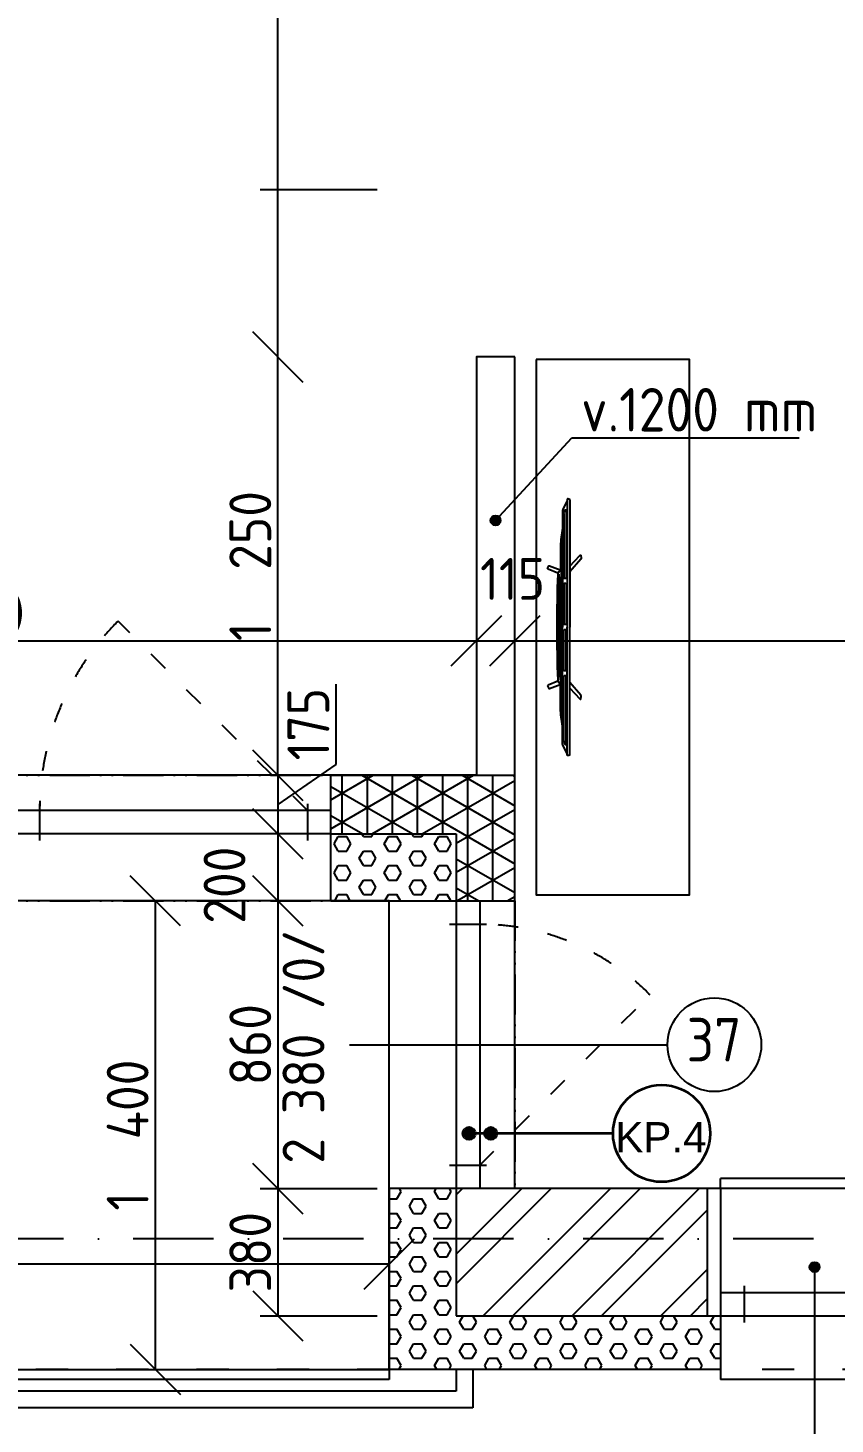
# Model space of a CAD drawing. Extents: x 4511820 to 5180432, y -1526536 to -944957.
# Drawn here: x 5124872 to 5127285, y -1124168 to -1119996 of the extents above; entities that cross this region are included whole.
import ezdxf

# ---------------------------------------------------------------- set-up
doc = ezdxf.new("R2010")
doc.units = 0
doc.header["$MEASUREMENT"] = 0
for name, pattern in [('ACAD_ISO03W100', [30, 12, -18]), ('ACAD_ISO12W100', [22, 12, -3, 0.5, -3, 0.5, -3]), ('BODKOCIARKOVANA_3', [5.6, 3, -1.3, 0, -1.3])]:
    doc.linetypes.add(name, pattern=pattern)
doc.layers.get('0').update_dxf_attribs({"linetype": 'CONTINUOUS'})
doc.layers.get('Defpoints').update_dxf_attribs({"color": 61, "linetype": 'CONTINUOUS'})
for name, color, linetype in [('KÓTY', 4, 'CONTINUOUS'), ('MÚRY', 1, 'CONTINUOUS'), ('OKNÁ', 143, 'CONTINUOUS'), ('osi', 253, 'CONTINUOUS'), ('Plochy', 41, 'CONTINUOUS'), ('POZEMOK', 7, 'CONTINUOUS'), ('TENKÁ', 7, 'CONTINUOUS'), ('ZARIADENIE', 47, 'CONTINUOUS'), ('ŠRAFY', 82, 'CONTINUOUS')]:
    doc.layers.add(name, color=color, linetype=linetype)
doc.layers.add('preklady', color=74, linetype='CONTINUOUS', lineweight=35)
doc.styles.add('ARIAL', font='arial.ttf')
doc.styles.add('STYLE1', font='isocp.shx')
doc.dimstyles.new('STANDARD-50', dxfattribs={"dimtxt": 125, "dimasz": 150, "dimexe": 10, "dimexo": 200, "dimgap": 20, "dimtad": 1, "dimdsep": 46, "dimlunit": 6, "dimtxsty": 'STYLE1', "dimblk1": 'OBLIQUE', "dimblk2": 'OBLIQUE', "dimsah": 1, "dimcen": 2.5, "dimse1": 1, "dimse2": 1, "dimadec": 0, "dimazin": 0, "dimtfac": 1, "dimtmove": 1, "dimatfit": 3, "dimldrblk": 'OBLIQUE', "dimfxl": 1, "dimtolj": 1, "dimtzin": 0, "dimarcsym": 0})

# ---------------------------------------------------------------- blocks, each defined once
blk = doc.blocks.new('_OBLIQUE')
at = {"color": 0, "linetype": 'ByBlock'}
blk.add_line((-0.5, -0.5), (0.5, 0.5), dxfattribs=at)
blk = doc.blocks.new('*D12625')
at = {"layer": 'Defpoints', "color": 0}
for p in [(5109612.5, -1122298.2), (5142602.5, -1123738.2), (5142602.5, -1126486.1)]:
    blk.add_point(p, dxfattribs=at)
at = {"layer": 'KÓTY', "color": 0, "lineweight": -2}
blk.add_line((5109612.5, -1126486.1), (5142602.5, -1126486.1), dxfattribs=at)
at = {"layer": 'KÓTY', "color": 0, "linetype": 'ByBlock', "lineweight": -2, "xscale": 150, "yscale": 150, "zscale": 150, "rotation": 180}
blk.add_blockref('_OBLIQUE', (5109612.5, -1126486.1), dxfattribs=at)
at = {"layer": 'KÓTY', "color": 0, "linetype": 'ByBlock', "lineweight": -2, "xscale": 150, "yscale": 150, "zscale": 150}
blk.add_blockref('_OBLIQUE', (5142602.5, -1126486.1), dxfattribs=at)
at = {"layer": 'KÓTY', "color": 0, "insert": (5126107.5, -1126403.6), "char_height": 125, "attachment_point": 5, "style": 'STYLE1'}
blk.add_mtext('\\A1;32ﾠ990', dxfattribs=at)
blk = doc.blocks.new('*D12637')
at = {"layer": 'Defpoints', "color": 0}
for p in [(5123062.5, -1123844.2), (5126152.5, -1123844.2), (5126152.5, -1126136.1)]:
    blk.add_point(p, dxfattribs=at)
at = {"layer": 'KÓTY', "color": 0, "lineweight": -2}
blk.add_line((5123062.5, -1126136.1), (5126152.5, -1126136.1), dxfattribs=at)
at = {"layer": 'KÓTY', "color": 0, "linetype": 'ByBlock', "lineweight": -2, "xscale": 150, "yscale": 150, "zscale": 150, "rotation": 180}
blk.add_blockref('_OBLIQUE', (5123062.5, -1126136.1), dxfattribs=at)
at = {"layer": 'KÓTY', "color": 0, "linetype": 'ByBlock', "lineweight": -2, "xscale": 150, "yscale": 150, "zscale": 150}
blk.add_blockref('_OBLIQUE', (5126152.5, -1126136.1), dxfattribs=at)
at = {"layer": 'KÓTY', "color": 0, "insert": (5124607.5, -1126053.6), "char_height": 125, "attachment_point": 5, "style": 'STYLE1'}
blk.add_mtext('\\A1;3ﾠ090', dxfattribs=at)
blk = doc.blocks.new('*D12638')
at = {"layer": 'Defpoints', "color": 0}
for p in [(5126152.5, -1123844.2), (5129702.5, -1123844.2), (5129702.5, -1126136.1)]:
    blk.add_point(p, dxfattribs=at)
at = {"layer": 'KÓTY', "color": 0, "lineweight": -2}
blk.add_line((5126152.5, -1126136.1), (5129702.5, -1126136.1), dxfattribs=at)
at = {"layer": 'KÓTY', "color": 0, "linetype": 'ByBlock', "lineweight": -2, "xscale": 150, "yscale": 150, "zscale": 150, "rotation": 180}
blk.add_blockref('_OBLIQUE', (5126152.5, -1126136.1), dxfattribs=at)
at = {"layer": 'KÓTY', "color": 0, "linetype": 'ByBlock', "lineweight": -2, "xscale": 150, "yscale": 150, "zscale": 150}
blk.add_blockref('_OBLIQUE', (5129702.5, -1126136.1), dxfattribs=at)
at = {"layer": 'KÓTY', "color": 0, "insert": (5127927.5, -1126053.6), "char_height": 125, "attachment_point": 5, "style": 'STYLE1'}
blk.add_mtext('\\A1;3ﾠ550', dxfattribs=at)
blk = doc.blocks.new('*D12653')
at = {"layer": 'Defpoints', "color": 0}
for p in [(5126942.5, -1123844.2), (5128362.5, -1123844.2), (5126942.5, -1125786.1)]:
    blk.add_point(p, dxfattribs=at)
at = {"layer": 'KÓTY', "color": 0, "lineweight": -2}
blk.add_line((5128362.5, -1125786.1), (5126942.5, -1125786.1), dxfattribs=at)
at = {"layer": 'KÓTY', "color": 0, "linetype": 'ByBlock', "lineweight": -2, "xscale": 150, "yscale": 150, "zscale": 150, "rotation": 180}
blk.add_blockref('_OBLIQUE', (5126942.5, -1125786.1), dxfattribs=at)
at = {"layer": 'KÓTY', "color": 0, "linetype": 'ByBlock', "lineweight": -2, "xscale": 150, "yscale": 150, "zscale": 150}
blk.add_blockref('_OBLIQUE', (5128362.5, -1125786.1), dxfattribs=at)
at = {"layer": 'KÓTY', "color": 0, "insert": (5127652.5, -1125703.6), "char_height": 125, "attachment_point": 5, "style": 'STYLE1'}
blk.add_mtext('\\A1;1ﾠ420', dxfattribs=at)
blk = doc.blocks.new('*D12654')
at = {"layer": 'Defpoints', "color": 0}
for p in [(5126152.5, -1123844.2), (5126902.5, -1123844.2), (5126152.5, -1125786.1)]:
    blk.add_point(p, dxfattribs=at)
at = {"layer": 'KÓTY', "color": 0, "lineweight": -2}
blk.add_line((5126902.5, -1125786.1), (5126152.5, -1125786.1), dxfattribs=at)
at = {"layer": 'KÓTY', "color": 0, "linetype": 'ByBlock', "lineweight": -2, "xscale": 150, "yscale": 150, "zscale": 150, "rotation": 180}
blk.add_blockref('_OBLIQUE', (5126152.5, -1125786.1), dxfattribs=at)
at = {"layer": 'KÓTY', "color": 0, "linetype": 'ByBlock', "lineweight": -2, "xscale": 150, "yscale": 150, "zscale": 150}
blk.add_blockref('_OBLIQUE', (5126902.5, -1125786.1), dxfattribs=at)
at = {"layer": 'KÓTY', "color": 0, "insert": (5126527.5, -1125703.6), "char_height": 125, "attachment_point": 5, "style": 'STYLE1'}
blk.add_mtext('\\A1;750', dxfattribs=at)
blk = doc.blocks.new('*D12655')
at = {"layer": 'Defpoints', "color": 0}
for p in [(5125777.5, -1122416.7), (5126152.5, -1123844.2), (5125777.5, -1125786.1)]:
    blk.add_point(p, dxfattribs=at)
at = {"layer": 'KÓTY', "color": 0, "lineweight": -2}
blk.add_line((5126152.5, -1125786.1), (5125777.5, -1125786.1), dxfattribs=at)
at = {"layer": 'KÓTY', "color": 0, "linetype": 'ByBlock', "lineweight": -2, "xscale": 150, "yscale": 150, "zscale": 150, "rotation": 180}
blk.add_blockref('_OBLIQUE', (5125777.5, -1125786.1), dxfattribs=at)
at = {"layer": 'KÓTY', "color": 0, "linetype": 'ByBlock', "lineweight": -2, "xscale": 150, "yscale": 150, "zscale": 150}
blk.add_blockref('_OBLIQUE', (5126152.5, -1125786.1), dxfattribs=at)
at = {"layer": 'KÓTY', "color": 0, "insert": (5125965, -1125703.6), "char_height": 125, "attachment_point": 5, "style": 'STYLE1'}
blk.add_mtext('\\A1;375', dxfattribs=at)
blk = doc.blocks.new('*D12656')
at = {"layer": 'Defpoints', "color": 0}
for p in [(5123617.5, -1122416.7), (5125777.5, -1122416.7), (5123617.5, -1125786.1)]:
    blk.add_point(p, dxfattribs=at)
at = {"layer": 'KÓTY', "color": 0, "lineweight": -2}
blk.add_line((5125777.5, -1125786.1), (5123617.5, -1125786.1), dxfattribs=at)
at = {"layer": 'KÓTY', "color": 0, "linetype": 'ByBlock', "lineweight": -2, "xscale": 150, "yscale": 150, "zscale": 150, "rotation": 180}
blk.add_blockref('_OBLIQUE', (5123617.5, -1125786.1), dxfattribs=at)
at = {"layer": 'KÓTY', "color": 0, "linetype": 'ByBlock', "lineweight": -2, "xscale": 150, "yscale": 150, "zscale": 150}
blk.add_blockref('_OBLIQUE', (5125777.5, -1125786.1), dxfattribs=at)
at = {"layer": 'KÓTY', "color": 0, "insert": (5124697.5, -1125703.6), "char_height": 125, "attachment_point": 5, "style": 'STYLE1'}
blk.add_mtext('\\A1;2ﾠ160', dxfattribs=at)
blk = doc.blocks.new('*D12673')
at = {"layer": 'Defpoints', "color": 0}
for p in [(5126902.5, -1123844.2), (5126942.5, -1123844.2), (5126942.5, -1125786.1)]:
    blk.add_point(p, dxfattribs=at)
at = {"layer": 'KÓTY', "color": 0, "lineweight": -2}
blk.add_line((5126902.5, -1125786.1), (5126942.5, -1125786.1), dxfattribs=at)
at = {"layer": 'KÓTY', "color": 0, "linetype": 'ByBlock', "lineweight": -2, "xscale": 150, "yscale": 150, "zscale": 150, "rotation": 180}
blk.add_blockref('_OBLIQUE', (5126902.5, -1125786.1), dxfattribs=at)
at = {"layer": 'KÓTY', "color": 0, "linetype": 'ByBlock', "lineweight": -2, "xscale": 150, "yscale": 150, "zscale": 150}
blk.add_blockref('_OBLIQUE', (5126942.5, -1125786.1), dxfattribs=at)
at = {"layer": 'KÓTY', "color": 0, "insert": (5127080, -1125634.5), "char_height": 125, "attachment_point": 5, "style": 'STYLE1'}
blk.add_mtext('\\A1;40', dxfattribs=at)
blk = doc.blocks.new('Tv06_top_cad-block.com')
at = {"color": 0}
for points in [[(-161.1, -3.4), (-173.3, 26.2, 0.359324), (-175.3, 27.3, 0.097501), (-182.8, 24.2, 0.350578), (-183.5, 22.1), (-171.1, -10.4)], [(161.1, -3.4), (173.3, 26.2, -0.359324), (175.3, 27.3, -0.097501), (182.8, 24.2, -0.350578), (183.5, 22.1), (171.1, -10.4)], [(-381.9, -38.8, -0.13121), (-383.2, -32.7, -0.169032), (-383, -32.3), (-381.8, -31.1, -0.205713), (-381.3, -30.9), (-378.5, -30.9, 0.118206), (-376.2, -30.4), (-351.4, -18.4, -0.105648), (-345.8, -17), (0, -17)], [(-339.3, -21.2), (-339.3, -21.2, 0.099639), (-344.3, -22.2), (-349.2, -24.6, 0.215889), (-350.7, -26.3, 0.476075), (-349.4, -28, 0.244765)], [(-295.5, -17), (-282, -15, -0.02037), (-255.8, -12, -0.012056), (-227.2, -10.7), (-169.3, -10.7)], [(-182.5, -38.8), (-214.4, -69.1, 0.250582), (-215, -71, 0.266718), (-214.3, -71.9, 0.084688)], [(-214.3, -71.9), (-207.3, -73.1, 0.211205), (-203.3, -72.1), (-165.2, -38.8)], [(-181.8, -17), (-178.5, -14, -0.213415), (-177.3, -13.6), (0, -13.6)], [(-172.1, -13.6, -0.072098), (-159.2, -3, -0.121861), (-158.4, -2.8)], [(-170.1, -10.6, -0.053076), (-160.2, -2.9), (-158.4, -2.8)], [(-147.6, -13.6), (-147.6, -7.5, -0.414214), (-147.4, -7.3), (-146.5, -7.3, -0.414214), (-146.3, -7.5), (-146.3, -13.6)], [(-146.8, -28, 0.414214), (-145, -26.2), (-145, -23, 0.414214), (-146.8, -21.2)], [(-143.9, -13.6), (-143.9, -7.5, -0.414214), (-143.7, -7.3), (-142.7, -7.3, -0.414214), (-142.6, -7.5), (-142.6, -13.6)], [(-140.2, -13.6), (-140.2, -7.5, -0.414214), (-140, -7.3), (-139, -7.3, -0.414214), (-138.8, -7.5), (-138.8, -13.6)], [(-136.4, -13.6), (-136.4, -7.5, -0.414214), (-136.3, -7.3), (-135.3, -7.3, -0.414214), (-135.1, -7.5), (-135.1, -13.6)], [(-132.7, -13.6), (-132.7, -7.5, -0.414214), (-132.5, -7.3), (-131.6, -7.3, -0.414214), (-131.4, -7.5), (-131.4, -13.6)], [(-128.8, -28, -0.414214), (-130.6, -26.2), (-130.6, -23, -0.414214), (-128.8, -21.2)], [(-129, -13.6), (-129, -7.5, -0.414214), (-128.8, -7.3), (-127.9, -7.3, -0.414214), (-127.7, -7.5), (-127.7, -13.6)], [(-125.3, -13.6), (-125.3, -7.5, -0.414214), (-125.1, -7.3), (-124.1, -7.3, -0.414214), (-124, -7.5), (-124, -13.6)], [(-121.6, -13.6), (-121.6, -7.5, -0.414214), (-121.4, -7.3), (-120.4, -7.3, -0.414214), (-120.2, -7.5), (-120.2, -13.6)], [(-117.8, -13.6), (-117.8, -7.5, -0.414214), (-117.7, -7.3), (-116.7, -7.3, -0.414214), (-116.5, -7.5), (-116.5, -13.6)], [(-114.1, -13.6), (-114.1, -7.5, -0.414214), (-113.9, -7.3), (-113, -7.3, -0.414214), (-112.8, -7.5), (-112.8, -13.6)], [(-110.4, -13.6), (-110.4, -7.5, -0.414214), (-110.2, -7.3), (-109.3, -7.3, -0.414214), (-109.1, -7.5), (-109.1, -13.6)], [(-106.7, -13.6), (-106.7, -7.5, -0.414214), (-106.5, -7.3), (-105.5, -7.3, -0.414214), (-105.4, -7.5), (-105.4, -13.6)], [(-103, -13.6), (-103, -7.5, -0.414214), (-102.8, -7.3), (-101.8, -7.3, -0.414214), (-101.6, -7.5), (-101.6, -13.6)], [(-99.2, -13.6), (-99.2, -7.5, -0.414214), (-99.1, -7.3), (-98.1, -7.3, -0.414214), (-97.9, -7.5), (-97.9, -13.6)], [(-95.5, -13.6), (-95.5, -7.5, -0.414214), (-95.3, -7.3), (-94.4, -7.3, -0.414214), (-94.2, -7.5), (-94.2, -13.6)], [(-91.8, -13.6), (-91.8, -7.5, -0.414214), (-91.6, -7.3), (-90.7, -7.3, -0.414214), (-90.5, -7.5), (-90.5, -13.6)], [(-88.1, -13.6), (-88.1, -7.5, -0.414214), (-87.9, -7.3), (-86.9, -7.3, -0.414214), (-86.8, -7.5), (-86.8, -13.6)], [(-84.4, -13.6), (-84.4, -7.5, -0.414214), (-84.2, -7.3), (-83.2, -7.3, -0.414214), (-83, -7.5), (-83, -13.6)], [(-80.6, -13.6), (-80.6, -7.5, -0.414214), (-80.5, -7.3), (-79.5, -7.3, -0.414214), (-79.3, -7.5), (-79.3, -13.6)], [(-76.9, -13.6), (-76.9, -7.5, -0.414214), (-76.7, -7.3), (-75.8, -7.3, -0.414214), (-75.6, -7.5), (-75.6, -13.6)], [(-73.2, -13.6), (-73.2, -7.5, -0.414214), (-73, -7.3), (-72.1, -7.3, -0.414214), (-71.9, -7.5), (-71.9, -13.6)], [(-69.5, -13.6), (-69.5, -7.5, -0.414214), (-69.3, -7.3), (-68.3, -7.3, -0.414214), (-68.2, -7.5), (-68.2, -13.6)], [(-65.8, -13.6), (-65.8, -7.5, -0.414214), (-65.6, -7.3), (-64.6, -7.3, -0.414214), (-64.4, -7.5), (-64.4, -13.6)], [(-62, -13.6), (-62, -7.5, -0.414214), (-61.9, -7.3), (-60.9, -7.3, -0.414214), (-60.7, -7.5), (-60.7, -13.6)], [(-58.3, -13.6), (-58.3, -7.5, -0.414214), (-58.1, -7.3), (-57.2, -7.3, -0.414214), (-57, -7.5), (-57, -13.6)], [(-54.6, -13.6), (-54.6, -7.5, -0.414214), (-54.4, -7.3), (-53.5, -7.3, -0.414214), (-53.3, -7.5), (-53.3, -13.6)], [(-50.9, -13.6), (-50.9, -7.5, -0.414214), (-50.7, -7.3), (-49.7, -7.3, -0.414214), (-49.6, -7.5), (-49.6, -13.6)], [(-47.2, -13.6), (-47.2, -7.5, -0.414214), (-47, -7.3), (-46, -7.3, -0.414214), (-45.8, -7.5), (-45.8, -13.6)], [(-43.4, -13.6), (-43.4, -7.5, -0.414214), (-43.3, -7.3), (-42.3, -7.3, -0.414214), (-42.1, -7.5), (-42.1, -13.6)], [(-39.7, -13.6), (-39.7, -7.5, -0.414214), (-39.5, -7.3), (-38.6, -7.3, -0.414214), (-38.4, -7.5), (-38.4, -13.6)], [(-36, -13.6), (-36, -7.5, -0.414214), (-35.8, -7.3), (-34.9, -7.3, -0.414214), (-34.7, -7.5), (-34.7, -13.6)], [(-32.3, -13.6), (-32.3, -7.5, -0.414214), (-32.1, -7.3), (-31.1, -7.3, -0.414214), (-31, -7.5), (-31, -13.6)], [(-28.6, -13.6), (-28.6, -7.5, -0.414214), (-28.4, -7.3), (-27.4, -7.3, -0.414214), (-27.2, -7.5), (-27.2, -13.6)], [(-24.8, -13.6), (-24.8, -7.5, -0.414214), (-24.7, -7.3), (-23.7, -7.3, -0.414214), (-23.5, -7.5), (-23.5, -13.6)], [(-21.1, -13.6), (-21.1, -7.5, -0.414214), (-20.9, -7.3), (-20, -7.3, -0.414214), (-19.8, -7.5), (-19.8, -13.6)], [(-17.4, -13.6), (-17.4, -7.5, -0.414214), (-17.2, -7.3), (-16.3, -7.3, -0.414214), (-16.1, -7.5), (-16.1, -13.6)], [(-13.7, -13.6), (-13.7, -7.5, -0.414214), (-13.5, -7.3), (-12.5, -7.3, -0.414214), (-12.4, -7.5), (-12.4, -13.6)], [(-10, -13.6), (-10, -7.5, -0.414214), (-9.8, -7.3), (-8.8, -7.3, -0.414214), (-8.6, -7.5), (-8.6, -13.6)], [(-10, -28, 0.414214), (-8.2, -26.2), (-8.2, -23, 0.414214), (-10, -21.2)], [(-6.2, -13.6), (-6.2, -7.5, -0.414214), (-6.1, -7.3), (-5.1, -7.3, -0.414214), (-4.9, -7.5), (-4.9, -13.6)], [(-2.5, -13.6), (-2.5, -7.5, -0.414214), (-2.3, -7.3), (-1.4, -7.3, -0.414214), (-1.2, -7.5), (-1.2, -13.6)], [(181.8, -17), (178.5, -14, 0.213415), (177.3, -13.6), (0, -13.6)], [(381.9, -38.8, 0.13121), (383.2, -32.7, 0.169032), (383, -32.3), (381.8, -31.1, 0.205713), (381.3, -30.9), (378.5, -30.9, -0.118206), (376.2, -30.4), (351.4, -18.4, 0.105648), (345.8, -17), (0, -17)], [(2.5, -13.6), (2.5, -7.5, 0.414214), (2.3, -7.3), (1.4, -7.3, 0.414214), (1.2, -7.5), (1.2, -13.6)], [(6.2, -13.6), (6.2, -7.5, 0.414214), (6.1, -7.3), (5.1, -7.3, 0.414214), (4.9, -7.5), (4.9, -13.6)], [(10, -28, -0.414214), (8.2, -26.2), (8.2, -23, -0.414214), (10, -21.2)], [(10, -13.6), (10, -7.5, 0.414214), (9.8, -7.3), (8.8, -7.3, 0.414214), (8.6, -7.5), (8.6, -13.6)], [(13.7, -13.6), (13.7, -7.5, 0.414214), (13.5, -7.3), (12.5, -7.3, 0.414214), (12.4, -7.5), (12.4, -13.6)], [(17.4, -13.6), (17.4, -7.5, 0.414214), (17.2, -7.3), (16.3, -7.3, 0.414214), (16.1, -7.5), (16.1, -13.6)], [(21.1, -13.6), (21.1, -7.5, 0.414214), (20.9, -7.3), (20, -7.3, 0.414214), (19.8, -7.5), (19.8, -13.6)], [(24.8, -13.6), (24.8, -7.5, 0.414214), (24.7, -7.3), (23.7, -7.3, 0.414214), (23.5, -7.5), (23.5, -13.6)], [(28.6, -13.6), (28.6, -7.5, 0.414214), (28.4, -7.3), (27.4, -7.3, 0.414214), (27.2, -7.5), (27.2, -13.6)], [(32.3, -13.6), (32.3, -7.5, 0.414214), (32.1, -7.3), (31.1, -7.3, 0.414214), (31, -7.5), (31, -13.6)], [(36, -13.6), (36, -7.5, 0.414214), (35.8, -7.3), (34.9, -7.3, 0.414214), (34.7, -7.5), (34.7, -13.6)], [(39.7, -13.6), (39.7, -7.5, 0.414214), (39.5, -7.3), (38.6, -7.3, 0.414214), (38.4, -7.5), (38.4, -13.6)], [(43.4, -13.6), (43.4, -7.5, 0.414214), (43.3, -7.3), (42.3, -7.3, 0.414214), (42.1, -7.5), (42.1, -13.6)], [(47.2, -13.6), (47.2, -7.5, 0.414214), (47, -7.3), (46, -7.3, 0.414214), (45.8, -7.5), (45.8, -13.6)], [(50.9, -13.6), (50.9, -7.5, 0.414214), (50.7, -7.3), (49.7, -7.3, 0.414214), (49.6, -7.5), (49.6, -13.6)], [(54.6, -13.6), (54.6, -7.5, 0.414214), (54.4, -7.3), (53.5, -7.3, 0.414214), (53.3, -7.5), (53.3, -13.6)], [(58.3, -13.6), (58.3, -7.5, 0.414214), (58.1, -7.3), (57.2, -7.3, 0.414214), (57, -7.5), (57, -13.6)], [(62, -13.6), (62, -7.5, 0.414214), (61.9, -7.3), (60.9, -7.3, 0.414214), (60.7, -7.5), (60.7, -13.6)], [(65.8, -13.6), (65.8, -7.5, 0.414214), (65.6, -7.3), (64.6, -7.3, 0.414214), (64.4, -7.5), (64.4, -13.6)], [(69.5, -13.6), (69.5, -7.5, 0.414214), (69.3, -7.3), (68.3, -7.3, 0.414214), (68.2, -7.5), (68.2, -13.6)], [(73.2, -13.6), (73.2, -7.5, 0.414214), (73, -7.3), (72.1, -7.3, 0.414214), (71.9, -7.5), (71.9, -13.6)], [(76.9, -13.6), (76.9, -7.5, 0.414214), (76.7, -7.3), (75.8, -7.3, 0.414214), (75.6, -7.5), (75.6, -13.6)], [(80.6, -13.6), (80.6, -7.5, 0.414214), (80.5, -7.3), (79.5, -7.3, 0.414214), (79.3, -7.5), (79.3, -13.6)], [(84.4, -13.6), (84.4, -7.5, 0.414214), (84.2, -7.3), (83.2, -7.3, 0.414214), (83, -7.5), (83, -13.6)], [(88.1, -13.6), (88.1, -7.5, 0.414214), (87.9, -7.3), (86.9, -7.3, 0.414214), (86.8, -7.5), (86.8, -13.6)], [(91.8, -13.6), (91.8, -7.5, 0.414214), (91.6, -7.3), (90.7, -7.3, 0.414214), (90.5, -7.5), (90.5, -13.6)], [(95.5, -13.6), (95.5, -7.5, 0.414214), (95.3, -7.3), (94.4, -7.3, 0.414214), (94.2, -7.5), (94.2, -13.6)], [(99.2, -13.6), (99.2, -7.5, 0.414214), (99.1, -7.3), (98.1, -7.3, 0.414214), (97.9, -7.5), (97.9, -13.6)], [(103, -13.6), (103, -7.5, 0.414214), (102.8, -7.3), (101.8, -7.3, 0.414214), (101.6, -7.5), (101.6, -13.6)], [(106.7, -13.6), (106.7, -7.5, 0.414214), (106.5, -7.3), (105.5, -7.3, 0.414214), (105.4, -7.5), (105.4, -13.6)], [(110.4, -13.6), (110.4, -7.5, 0.414214), (110.2, -7.3), (109.3, -7.3, 0.414214), (109.1, -7.5), (109.1, -13.6)], [(114.1, -13.6), (114.1, -7.5, 0.414214), (113.9, -7.3), (113, -7.3, 0.414214), (112.8, -7.5), (112.8, -13.6)], [(117.8, -13.6), (117.8, -7.5, 0.414214), (117.7, -7.3), (116.7, -7.3, 0.414214), (116.5, -7.5), (116.5, -13.6)], [(121.6, -13.6), (121.6, -7.5, 0.414214), (121.4, -7.3), (120.4, -7.3, 0.414214), (120.2, -7.5), (120.2, -13.6)], [(125.3, -13.6), (125.3, -7.5, 0.414214), (125.1, -7.3), (124.1, -7.3, 0.414214), (124, -7.5), (124, -13.6)], [(129, -13.6), (129, -7.5, 0.414214), (128.8, -7.3), (127.9, -7.3, 0.414214), (127.7, -7.5), (127.7, -13.6)], [(128.8, -28, 0.414214), (130.6, -26.2), (130.6, -23, 0.414214), (128.8, -21.2)], [(132.7, -13.6), (132.7, -7.5, 0.414214), (132.5, -7.3), (131.6, -7.3, 0.414214), (131.4, -7.5), (131.4, -13.6)], [(136.4, -13.6), (136.4, -7.5, 0.414214), (136.3, -7.3), (135.3, -7.3, 0.414214), (135.1, -7.5), (135.1, -13.6)], [(140.2, -13.6), (140.2, -7.5, 0.414214), (140, -7.3), (139, -7.3, 0.414214), (138.8, -7.5), (138.8, -13.6)], [(143.9, -13.6), (143.9, -7.5, 0.414214), (143.7, -7.3), (142.7, -7.3, 0.414214), (142.6, -7.5), (142.6, -13.6)], [(146.8, -28, -0.414214), (145, -26.2), (145, -23, -0.414214), (146.8, -21.2)], [(147.6, -13.6), (147.6, -7.5, 0.414214), (147.4, -7.3), (146.5, -7.3, 0.414214), (146.3, -7.5), (146.3, -13.6)], [(172.1, -13.6, 0.072098), (159.2, -3, 0.121861), (158.4, -2.8)], [(170.1, -10.6, 0.053076), (160.2, -2.9), (158.4, -2.8)], [(214.3, -71.9), (207.3, -73.1, -0.211205), (203.3, -72.1), (165.2, -38.8)], [(295.5, -17), (282, -15, 0.02037), (255.8, -12, 0.012056), (227.2, -10.7), (169.3, -10.7)], [(182.5, -38.8), (214.4, -69.1, -0.250582), (215, -71, -0.266718), (214.3, -71.9, -0.084688)], [(339.3, -21.2), (339.3, -21.2, -0.099639), (344.3, -22.2), (349.2, -24.6, -0.215889), (350.7, -26.3, -0.476075), (349.4, -28, -0.244765)]]:
    blk.add_lwpolyline(points, format="xyb", dxfattribs=at)
for points in [[(-381.9, -38.8), (0, -38.8)], [(-378.5, -30.9), (0, -30.9)], [(-349.4, -28), (-146.8, -28)], [(-339.3, -21.2), (-146.8, -21.2)], [(-158.6, -6.5), (0, -6.5)], [(-128.8, -21.2), (-10, -21.2)], [(-128.8, -28), (-10, -28)], [(158.6, -6.5), (0, -6.5)], [(378.5, -30.9), (0, -30.9)], [(381.9, -38.8), (0, -38.8)], [(128.8, -21.2), (10, -21.2)], [(128.8, -28), (10, -28)], [(339.3, -21.2), (146.8, -21.2)], [(349.4, -28), (146.8, -28)]]:
    blk.add_lwpolyline(points, dxfattribs=at)
for centre, radius, start, end in [((0, -4564), 4564, 90, 91.9893), ((0, -4564), 4564, 88.0107, 90), ((-170.5, -10.1), 0.6, 200.9784, 314.0295), ((170.5, -10.1), 0.6, 225.9705, 339.0216)]:
    blk.add_arc(centre, radius, start, end, dxfattribs=at)
blk = doc.blocks.new('TV')
at = {"layer": 'ZARIADENIE', "color": 8}
blk.add_blockref('Tv06_top_cad-block.com', (4448198.7, -1316337.8), dxfattribs=at)
blk = doc.blocks.new('*D17773')
at = {"layer": 'Defpoints', "color": 0}
for p in [(5123062.5, -1121827.5), (5126212.5, -1121827.5), (5126212.5, -1122229.2)]:
    blk.add_point(p, dxfattribs=at)
at = {"layer": 'KÓTY', "color": 0, "lineweight": -2}
blk.add_line((5123062.5, -1121827.5), (5126212.5, -1121827.5), dxfattribs=at)
at = {"layer": 'KÓTY', "color": 0, "linetype": 'ByBlock', "lineweight": -2, "xscale": 150, "yscale": 150, "zscale": 150, "rotation": 180}
blk.add_blockref('_OBLIQUE', (5123062.5, -1121827.5), dxfattribs=at)
at = {"layer": 'KÓTY', "color": 0, "linetype": 'ByBlock', "lineweight": -2, "xscale": 150, "yscale": 150, "zscale": 150}
blk.add_blockref('_OBLIQUE', (5126212.5, -1121827.5), dxfattribs=at)
at = {"layer": 'KÓTY', "color": 0, "insert": (5124637.5, -1121745), "char_height": 125, "attachment_point": 5, "style": 'STYLE1'}
blk.add_mtext('\\A1;3ﾠ150', dxfattribs=at)
blk = doc.blocks.new('*D17774')
at = {"layer": 'Defpoints', "color": 0}
for p in [(5126327.5, -1121827.5), (5126212.5, -1122229.2), (5126327.5, -1122229.2)]:
    blk.add_point(p, dxfattribs=at)
at = {"layer": 'KÓTY', "color": 0, "lineweight": -2}
blk.add_line((5126212.5, -1121827.5), (5126327.5, -1121827.5), dxfattribs=at)
at = {"layer": 'KÓTY', "color": 0, "linetype": 'ByBlock', "lineweight": -2, "xscale": 150, "yscale": 150, "zscale": 150, "rotation": 180}
blk.add_blockref('_OBLIQUE', (5126212.5, -1121827.5), dxfattribs=at)
at = {"layer": 'KÓTY', "color": 0, "linetype": 'ByBlock', "lineweight": -2, "xscale": 150, "yscale": 150, "zscale": 150}
blk.add_blockref('_OBLIQUE', (5126327.5, -1121827.5), dxfattribs=at)
at = {"layer": 'KÓTY', "color": 0, "insert": (5126320.8, -1121642.5), "char_height": 125, "attachment_point": 5, "style": 'STYLE1'}
blk.add_mtext('\\A1;115', dxfattribs=at)
blk = doc.blocks.new('*D17775')
at = {"layer": 'Defpoints', "color": 0}
for p in [(5129402.5, -1121827.5), (5129402.5, -1122214.2), (5126327.5, -1122229.2)]:
    blk.add_point(p, dxfattribs=at)
at = {"layer": 'KÓTY', "color": 0, "lineweight": -2}
blk.add_line((5126327.5, -1121827.5), (5129402.5, -1121827.5), dxfattribs=at)
at = {"layer": 'KÓTY', "color": 0, "linetype": 'ByBlock', "lineweight": -2, "xscale": 150, "yscale": 150, "zscale": 150, "rotation": 180}
blk.add_blockref('_OBLIQUE', (5126327.5, -1121827.5), dxfattribs=at)
at = {"layer": 'KÓTY', "color": 0, "linetype": 'ByBlock', "lineweight": -2, "xscale": 150, "yscale": 150, "zscale": 150}
blk.add_blockref('_OBLIQUE', (5129402.5, -1121827.5), dxfattribs=at)
at = {"layer": 'KÓTY', "color": 0, "insert": (5127865, -1121745), "char_height": 125, "attachment_point": 5, "style": 'STYLE1'}
blk.add_mtext('\\A1;3ﾠ075', dxfattribs=at)
blk = doc.blocks.new('*D17880')
at = {"layer": 'Defpoints', "color": 0}
for p in [(5123262.5, -1123304.2), (5125952.5, -1123304.2), (5125952.5, -1123689)]:
    blk.add_point(p, dxfattribs=at)
at = {"layer": 'KÓTY', "color": 0, "lineweight": -2}
blk.add_line((5123262.5, -1123689), (5125952.5, -1123689), dxfattribs=at)
at = {"layer": 'KÓTY', "color": 0, "linetype": 'ByBlock', "lineweight": -2, "xscale": 150, "yscale": 150, "zscale": 150, "rotation": 180}
blk.add_blockref('_OBLIQUE', (5123262.5, -1123689), dxfattribs=at)
at = {"layer": 'KÓTY', "color": 0, "linetype": 'ByBlock', "lineweight": -2, "xscale": 150, "yscale": 150, "zscale": 150}
blk.add_blockref('_OBLIQUE', (5125952.5, -1123689), dxfattribs=at)
at = {"layer": 'KÓTY', "color": 0, "insert": (5124607.5, -1123606.5), "char_height": 125, "attachment_point": 5, "style": 'STYLE1'}
blk.add_mtext('\\A1;2ﾠ690', dxfattribs=at)
blk = doc.blocks.new('*D17881')
at = {"layer": 'Defpoints', "color": 0}
for p in [(5125777.5, -1122229.2), (5125619.5, -1122404.2), (5125777.5, -1122404.2)]:
    blk.add_point(p, dxfattribs=at)
at = {"layer": 'KÓTY', "color": 0, "lineweight": -2}
for p, q in [((5125793, -1121956.5), (5125793, -1122196.5)), ((5125793, -1122196.5), (5125619.5, -1122316.7)), ((5125619.5, -1122229.2), (5125619.5, -1122404.2))]:
    blk.add_line(p, q, dxfattribs=at)
at = {"layer": 'KÓTY', "color": 0, "linetype": 'ByBlock', "lineweight": -2, "xscale": 150, "yscale": 150, "zscale": 150}
for p, rotation in [((5125619.5, -1122229.2), 90), ((5125619.5, -1122404.2), 270)]:
    blk.add_blockref('_OBLIQUE', p, dxfattribs=dict(at, rotation=rotation))
at = {"layer": 'KÓTY', "color": 0, "insert": (5125710.5, -1122076.5), "char_height": 125, "attachment_point": 5, "rotation": 90, "style": 'STYLE1'}
blk.add_mtext('\\A1;175', dxfattribs=at)
blk = doc.blocks.new('*D17882')
at = {"layer": 'Defpoints', "color": 0}
for p in [(5125777.5, -1122404.2), (5125619.5, -1122604.2), (5125777.5, -1122604.2)]:
    blk.add_point(p, dxfattribs=at)
at = {"layer": 'KÓTY', "color": 0, "lineweight": -2}
blk.add_line((5125619.5, -1122404.2), (5125619.5, -1122604.2), dxfattribs=at)
at = {"layer": 'KÓTY', "color": 0, "linetype": 'ByBlock', "lineweight": -2, "xscale": 150, "yscale": 150, "zscale": 150}
for p, rotation in [((5125619.5, -1122404.2), 90), ((5125619.5, -1122604.2), 270)]:
    blk.add_blockref('_OBLIQUE', p, dxfattribs=dict(at, rotation=rotation))
at = {"layer": 'KÓTY', "color": 0, "insert": (5125460, -1122557.5), "char_height": 125, "attachment_point": 5, "rotation": 90, "style": 'STYLE1'}
blk.add_mtext('\\A1;200', dxfattribs=at)
blk = doc.blocks.new('*D17883')
at = {"layer": 'Defpoints', "color": 0}
for p in [(5126256, -1123464.2), (5125619.5, -1123844.2), (5126256, -1123844.2)]:
    blk.add_point(p, dxfattribs=at)
at = {"layer": 'KÓTY', "color": 0, "lineweight": -2}
blk.add_line((5125619.5, -1123464.2), (5125619.5, -1123844.2), dxfattribs=at)
at = {"layer": 'KÓTY', "color": 0, "linetype": 'ByBlock', "lineweight": -2, "xscale": 150, "yscale": 150, "zscale": 150}
for p, rotation in [((5125619.5, -1123464.2), 90), ((5125619.5, -1123844.2), 270)]:
    blk.add_blockref('_OBLIQUE', p, dxfattribs=dict(at, rotation=rotation))
at = {"layer": 'KÓTY', "color": 0, "insert": (5125537, -1123654.2), "char_height": 125, "attachment_point": 5, "rotation": 90, "style": 'STYLE1'}
blk.add_mtext('\\A1;380', dxfattribs=at)
blk = doc.blocks.new('*D17884')
at = {"layer": 'Defpoints', "color": 0}
for p in [(5126056, -1122604.2), (5125619.5, -1123464.2), (5126056, -1123464.2)]:
    blk.add_point(p, dxfattribs=at)
at = {"layer": 'KÓTY', "color": 0, "lineweight": -2}
blk.add_line((5125619.5, -1122604.2), (5125619.5, -1123464.2), dxfattribs=at)
at = {"layer": 'KÓTY', "color": 0, "linetype": 'ByBlock', "lineweight": -2, "xscale": 150, "yscale": 150, "zscale": 150}
for p, rotation in [((5125619.5, -1122604.2), 90), ((5125619.5, -1123464.2), 270)]:
    blk.add_blockref('_OBLIQUE', p, dxfattribs=dict(at, rotation=rotation))
at = {"layer": 'KÓTY', "color": 0, "insert": (5125537, -1123034.2), "char_height": 125, "attachment_point": 5, "rotation": 90, "style": 'STYLE1'}
blk.add_mtext('\\A1;860', dxfattribs=at)
blk = doc.blocks.new('*D17885')
at = {"layer": 'Defpoints', "color": 0}
for p in [(5125996.5, -1122604.2), (5125253, -1124004.2), (5126171.5, -1124004.2)]:
    blk.add_point(p, dxfattribs=at)
at = {"layer": 'KÓTY', "color": 0, "lineweight": -2}
blk.add_line((5125253, -1122604.2), (5125253, -1124004.2), dxfattribs=at)
at = {"layer": 'KÓTY', "color": 0, "linetype": 'ByBlock', "lineweight": -2, "xscale": 150, "yscale": 150, "zscale": 150}
for p, rotation in [((5125253, -1122604.2), 90), ((5125253, -1124004.2), 270)]:
    blk.add_blockref('_OBLIQUE', p, dxfattribs=dict(at, rotation=rotation))
at = {"layer": 'KÓTY', "color": 0, "insert": (5125170.5, -1123304.2), "char_height": 125, "attachment_point": 5, "rotation": 90, "style": 'STYLE1'}
blk.add_mtext('\\A1;1ﾠ400', dxfattribs=at)
blk = doc.blocks.new('*D17930')
at = {"layer": 'Defpoints', "color": 0}
for p in [(5125619.5, -1120979.2), (5126212.5, -1120979.2), (5126212.5, -1122229.2)]:
    blk.add_point(p, dxfattribs=at)
at = {"layer": 'KÓTY', "color": 0, "lineweight": -2}
blk.add_line((5125619.5, -1122229.2), (5125619.5, -1120979.2), dxfattribs=at)
at = {"layer": 'KÓTY', "color": 0, "linetype": 'ByBlock', "lineweight": -2, "xscale": 150, "yscale": 150, "zscale": 150}
for p, rotation in [((5125619.5, -1120979.2), 90), ((5125619.5, -1122229.2), 270)]:
    blk.add_blockref('_OBLIQUE', p, dxfattribs=dict(at, rotation=rotation))
at = {"layer": 'KÓTY', "color": 0, "insert": (5125537, -1121604.2), "char_height": 125, "attachment_point": 5, "rotation": 90, "style": 'STYLE1'}
blk.add_mtext('\\A1;1ﾠ250', dxfattribs=at)
blk = doc.blocks.new('*D17931')
at = {"layer": 'Defpoints', "color": 0}
for p in [(5125619.5, -1118174.2), (5126212.5, -1118174.2), (5126212.5, -1120979.2)]:
    blk.add_point(p, dxfattribs=at)
at = {"layer": 'KÓTY', "color": 0, "lineweight": -2}
blk.add_line((5125619.5, -1120979.2), (5125619.5, -1118174.2), dxfattribs=at)
at = {"layer": 'KÓTY', "color": 0, "linetype": 'ByBlock', "lineweight": -2, "xscale": 150, "yscale": 150, "zscale": 150}
for p, rotation in [((5125619.5, -1118174.2), 90), ((5125619.5, -1120979.2), 270)]:
    blk.add_blockref('_OBLIQUE', p, dxfattribs=dict(at, rotation=rotation))
at = {"layer": 'KÓTY', "color": 0, "insert": (5125537, -1119576.7), "char_height": 125, "attachment_point": 5, "rotation": 90, "style": 'STYLE1'}
blk.add_mtext('\\A1;2ﾠ805', dxfattribs=at)

msp = doc.modelspace()

# ---------------------------------------------------------------- hatches: boundary and pattern name
at = {"layer": 'KÓTY'}
h = msp.add_hatch(color=256, dxfattribs=at)
h.dxf.hatch_style = 1
h.paths.add_polyline_path([(5126255, -1121467.691, -0.65381715), (5126280.174, -1121456.669, -1.52947961)])
at = {"layer": 'preklady'}
h = msp.add_hatch(color=256, dxfattribs=at)
h.dxf.hatch_style = 1
h.paths.add_polyline_path([(5126190.691, -1123317.691, 1), (5126190.691, -1123280.691, 1)])
h = msp.add_hatch(color=256, dxfattribs=at)
h.dxf.hatch_style = 1
h.paths.add_polyline_path([(5126255.691, -1123317.691, 1), (5126255.691, -1123280.691, 1)])
at = {"layer": 'TENKÁ'}
h = msp.add_hatch(color=256, dxfattribs=at)
h.dxf.hatch_style = 1
h.paths.add_polyline_path([(5127223.234, -1123713.518, 2.41421356), (5127208.234, -1123698.518, 0.41421356)])
at = {"layer": 'ŠRAFY', "ltscale": 0.25}
h = msp.add_hatch(dxfattribs=at)
h.set_pattern_fill('NET3', color=256, scale=600, angle=90)
h.set_pattern_definition([(90, (584112, 0), (-75, 5e-15), []), (150, (584112, 0), (-37.5, -64.9519053), []), (210, (584112, 0), (37.5, -64.9519053), [])])
h.paths.add_polyline_path([(5125777.5, -1122404.191), (5126152.5, -1122404.191), (5126152.5, -1122604.191), (5126222.5, -1122604.191), (5126327.5, -1122604.191), (5126327.5, -1122229.191), (5126212.5, -1122229.191), (5125777.5, -1122229.191), (5125777.5, -1122334.191)])
at = {"layer": 'ŠRAFY'}
h = msp.add_hatch(dxfattribs=at)
h.set_pattern_fill('HEX', color=256, scale=200)
h.paths.add_polyline_path([(5125777.5, -1122604.191), (5125827.5, -1122604.191), (5125912.5, -1122604.191), (5125952.5, -1122604.191), (5126152.5, -1122604.191), (5126152.5, -1122404.191), (5125777.5, -1122404.191)])
h = msp.add_hatch(dxfattribs=at)
h.set_pattern_fill('HEX', color=256, scale=200)
h.paths.add_polyline_path([(5126152.5, -1123844.191), (5126152.5, -1123464.191), (5125952.5, -1123464.191), (5125952.5, -1124004.191), (5126152.5, -1124004.191), (5126202.5, -1124004.191), (5126942.5, -1124004.191), (5126942.5, -1123844.191), (5126902.5, -1123844.191)])
h = msp.add_hatch(dxfattribs=at)
h.set_pattern_fill('ANSI32', color=256, scale=500)
h.set_pattern_definition([(45, (584112, 91563.12), (-132.5825215, 132.5825215), []), (45, (584200.39, 91563.12), (-132.5825215, 132.5825215), [])])
h.paths.add_polyline_path([(5126152.5, -1123464.191), (5126152.5, -1123844.191), (5126902.5, -1123844.191), (5126902.5, -1123464.191), (5126327.5, -1123464.191), (5126222.5, -1123464.191)])

# ---------------------------------------------------------------- linework, layer by layer
at = {"layer": 'KÓTY', "ltscale": 25}
for p, q in [((5125566.097, -1120479.191), (5125916.097, -1120479.191)), ((5125566.097, -1123464.191), (5125916.097, -1123464.191)), ((5125566.097, -1123844.191), (5125916.097, -1123844.191))]:
    msp.add_line(p, q, dxfattribs=at)
at = {"layer": 'KÓTY'}
for p, q in [((5126270, -1121467.691), (5126498, -1121220.691)), ((5126498, -1121220.691), (5127177.5, -1121220.691))]:
    msp.add_line(p, q, dxfattribs=at)
msp.add_circle((5126270, -1121467.691), 15, dxfattribs=at)
at = {"layer": 'MÚRY'}
for p, q in [((5125777.5, -1122229.191), (5126327.5, -1122229.191)), ((5125777.5, -1122604.191), (5125777.5, -1122229.191)), ((5126327.5, -1122604.191), (5126327.5, -1122229.191)), ((5125777.5, -1122604.191), (5126327.5, -1122604.191)), ((5125827.5, -1122604.191), (5125912.5, -1122604.191)), ((5126942.5, -1123464.191), (5125952.5, -1123464.191)), ((5125952.5, -1123464.191), (5125952.5, -1124004.191)), ((5126942.5, -1123464.191), (5126942.5, -1124004.191)), ((5126942.5, -1124004.191), (5125952.5, -1124004.191))]:
    msp.add_line(p, q, dxfattribs=at)
at = {"layer": 'OKNÁ', "linetype": 'ACAD_ISO03W100', "ltscale": 5}
for p, q in [((5125707.5, -1122334.191), (5125141.815, -1121768.506)), ((5126222.5, -1123394.191), (5126731.617, -1122885.075))]:
    msp.add_line(p, q, dxfattribs=at)
at = {"layer": 'OKNÁ', "ltscale": 0.25}
for p, q in [((5125777.5, -1122334.191), (5123617.5, -1122334.191)), ((5124907.5, -1122314.191), (5124907.5, -1122424.191)), ((5125707.5, -1122314.191), (5125707.5, -1122424.191)), ((5125777.5, -1122404.191), (5123617.5, -1122404.191)), ((5126152.5, -1122604.191), (5126152.5, -1123464.191)), ((5126222.5, -1122604.191), (5126222.5, -1123464.191)), ((5126132.5, -1122674.191), (5126242.5, -1122674.191)), ((5125833.146, -1123034.191), (5126783.909, -1123034.191)), ((5126132.5, -1123394.191), (5126242.5, -1123394.191)), ((5127012.5, -1123754.191), (5127012.5, -1123864.191)), ((5127012.5, -1123754.191), (5127012.5, -1123864.191)), ((5126942.5, -1123774.191), (5128362.5, -1123774.191)), ((5126942.5, -1123844.191), (5128362.5, -1123844.191))]:
    msp.add_line(p, q, dxfattribs=at)
msp.add_circle((5126923.909, -1123034.191), 140, dxfattribs=at)
at = {"layer": 'OKNÁ', "linetype": 'ACAD_ISO03W100', "ltscale": 5}
for centre, radius, start, end in [((5125707.5, -1122334.191), 800, 135, 180), ((5126222.5, -1123394.191), 720, 45, 90)]:
    msp.add_arc(centre, radius, start, end, dxfattribs=at)
at = {"layer": 'osi', "linetype": 'BODKOCIARKOVANA_3', "ltscale": 80}
msp.add_line((5157242.5, -1123614.191), (5093572.5, -1123614.191), dxfattribs=at)
at = {"layer": 'Plochy'}
for points in [[(5126327.5, -1120979.191), (5126212.5, -1120979.191), (5126212.5, -1122229.191), (5123062.5, -1122229.191), (5123062.5, -1118174.191), (5126212.5, -1118174.191), (5126212.5, -1119059.191), (5126327.5, -1119059.191), (5126327.5, -1116384.191), (5129402.5, -1116389.191), (5129402.5, -1123464.191), (5126327.5, -1123464.191)], [(5125952.5, -1122604.191), (5123262.5, -1122604.191), (5123262.5, -1124004.191), (5125952.5, -1124004.191)]]:
    msp.add_lwpolyline(points, close=True, dxfattribs=at)
at = {"layer": 'POZEMOK'}
for p, q in [((5126152.5, -1124004.191), (5126152.5, -1124069.191)), ((5126202.5, -1124004.191), (5126202.5, -1124119.191)), ((5126152.5, -1124069.191), (5123062.5, -1124069.191)), ((5126202.5, -1124119.191), (5123012.5, -1124119.191))]:
    msp.add_line(p, q, dxfattribs=at)
at = {"layer": 'preklady'}
msp.add_line((5126621, -1123299.191), (5126209.191, -1123299.191), dxfattribs=at)
at = {"layer": 'preklady', "ltscale": 0.25}
msp.add_circle((5126766, -1123299.191), 145, dxfattribs=at)
at = {"layer": 'preklady'}
for centre in [(5126190.691, -1123299.191), (5126255.691, -1123299.191)]:
    msp.add_circle(centre, 18.5, dxfattribs=at)
at = {"layer": 'TENKÁ'}
for p, q in [((5126327.5, -1120979.191), (5126212.5, -1120979.191)), ((5126212.5, -1120979.191), (5126212.5, -1122229.191)), ((5126327.5, -1122229.191), (5126327.5, -1120979.191)), ((5125777.5, -1122404.191), (5126152.5, -1122404.191)), ((5126152.5, -1122404.191), (5126152.5, -1122604.191)), ((5126152.5, -1123464.191), (5126152.5, -1123844.191)), ((5126902.5, -1123464.191), (5126902.5, -1123844.191)), ((5126152.5, -1123844.191), (5126942.5, -1123844.191))]:
    msp.add_line(p, q, dxfattribs=at)
at = {"layer": 'TENKÁ', "linetype": 'ACAD_ISO12W100', "ltscale": 10}
for p, q in [((5123617.5, -1122229.191), (5125777.5, -1122229.191)), ((5123617.5, -1122604.191), (5125777.5, -1122604.191)), ((5125952.5, -1123464.191), (5125952.5, -1122604.191)), ((5126327.5, -1122604.191), (5126327.5, -1123464.191))]:
    msp.add_line(p, q, dxfattribs=at)
at = {"layer": 'TENKÁ', "ltscale": 0.25}
for p, q in [((5128362.5, -1123434.191), (5126942.5, -1123434.191)), ((5126942.5, -1123464.191), (5126942.5, -1123434.191)), ((5127223.234, -1123698.518), (5127223.234, -1124200.921)), ((5125952.5, -1124004.191), (5125952.5, -1124034.191)), ((5126942.5, -1124004.191), (5126942.5, -1124034.191)), ((5125952.5, -1124034.191), (5123262.5, -1124034.191)), ((5128362.5, -1124034.191), (5126942.5, -1124034.191))]:
    msp.add_line(p, q, dxfattribs=at)
at = {"layer": 'TENKÁ', "linetype": 'ACAD_ISO03W100', "ltscale": 8}
for p, q in [((5128362.5, -1123464.191), (5126942.5, -1123464.191)), ((5125952.5, -1124004.191), (5123262.5, -1124004.191)), ((5128362.5, -1124004.191), (5126942.5, -1124004.191))]:
    msp.add_line(p, q, dxfattribs=at)
at = {"layer": 'TENKÁ'}
msp.add_circle((5127223.234, -1123698.518), 15, dxfattribs=at)
at = {"layer": 'ZARIADENIE', "color": 45, "ltscale": 0.25}
msp.add_lwpolyline([(5126391.733, -1120986.691), (5126391.733, -1122586.691), (5126849.5, -1122586.691), (5126849.5, -1120986.691)], close=True, dxfattribs=at)

# ---------------------------------------------------------------- block references
at = {"layer": 'Plochy', "color": 2, "rotation": 90.00000000000001}
msp.add_blockref('TV', (3810115.073, -5569985.409), dxfattribs=at)

# ---------------------------------------------------------------- texts
at = {"layer": 'KÓTY', "insert": (5125696, -1123040.114), "char_height": 125, "attachment_point": 5, "rotation": 90, "style": 'STYLE1'}
msp.add_mtext('\\A1;2 380 /0/', dxfattribs=at)
at = {"layer": 'preklady', "linetype": 'Continuous', "lineweight": 20, "style": 'ARIAL'}
msp.add_text('KP.4', height=90, dxfattribs=at).set_placement((5126627.736, -1123355.448))
at = {"layer": 'TENKÁ', "linetype": 'Continuous', "style": 'STYLE1'}
msp.add_text('v.1200 mm', height=130, dxfattribs=at).set_placement((5126525.372, -1121202.108))
at = {"layer": 'TENKÁ', "style": 'STYLE1'}
msp.add_text('37', height=130, dxfattribs=at).set_placement((5126840.878, -1123084.191))

# ---------------------------------------------------------------- dimensions: what is measured, and where the dimension line sits
at = {"layer": 'KÓTY'}
for base, p1, p2, picture, middle in [((5125619.5, -1118174.191), (5126212.5, -1120979.191), (5126212.5, -1118174.191), '*D17931', (5125536.957, -1119576.691)), ((5125619.5, -1120979.191), (5126212.5, -1122229.191), (5126212.5, -1120979.191), '*D17930', (5125536.957, -1121604.191)), ((5125253, -1124004.191), (5125996.5, -1122604.191), (5126171.5, -1124004.191), '*D17885', (5125170.457, -1123304.191)), ((5125619.5, -1123464.191), (5126056, -1122604.191), (5126056, -1123464.191), '*D17884', (5125537, -1123034.191)), ((5125619.5, -1123844.191), (5126256, -1123464.191), (5126256, -1123844.191), '*D17883', (5125537, -1123654.191))]:
    dim = msp.add_linear_dim(base=base, p1=p1, p2=p2, angle=90, dimstyle='STANDARD-50', dxfattribs=at)
    dim.commit()
    dim.dimension.update_dxf_attribs({"geometry": picture, "text_midpoint": middle})
for base, p1, p2, picture, middle in [((5126327.5, -1121827.5), (5126212.5, -1122229.191), (5126327.5, -1122229.191), '*D17774', (5126320.75, -1121642.5)), ((5126212.5, -1121827.5), (5123062.5, -1121827.5), (5126212.5, -1122229.191), '*D17773', (5124637.5, -1121744.957)), ((5129402.5, -1121827.5), (5126327.5, -1122229.191), (5129402.5, -1122214.191), '*D17775', (5127865, -1121744.957)), ((5142602.5, -1126486.146), (5109612.5, -1122298.191), (5142602.5, -1123738.191), '*D12625', (5126107.5, -1126403.604)), ((5123617.5, -1125786.146), (5125777.5, -1122416.691), (5123617.5, -1122416.691), '*D12656', (5124697.5, -1125703.604)), ((5125777.5, -1125786.146), (5126152.5, -1123844.191), (5125777.5, -1122416.691), '*D12655', (5125965, -1125703.646)), ((5125952.5, -1123689), (5123262.5, -1123304.191), (5125952.5, -1123304.191), '*D17880', (5124607.5, -1123606.457)), ((5126152.5, -1126136.146), (5123062.5, -1123844.191), (5126152.5, -1123844.191), '*D12637', (5124607.5, -1126053.604)), ((5129702.5, -1126136.146), (5126152.5, -1123844.191), (5129702.5, -1123844.191), '*D12638', (5127927.5, -1126053.604)), ((5126152.5, -1125786.146), (5126902.5, -1123844.191), (5126152.5, -1123844.191), '*D12654', (5126527.5, -1125703.646)), ((5126942.5, -1125786.146), (5128362.5, -1123844.191), (5126942.5, -1123844.191), '*D12653', (5127652.5, -1125703.604))]:
    dim = msp.add_linear_dim(base=base, p1=p1, p2=p2, dimstyle='STANDARD-50', dxfattribs=at)
    dim.commit()
    dim.dimension.update_dxf_attribs({"geometry": picture, "text_midpoint": middle})
for base, p1, p2, picture, middle in [((5125619.5, -1122404.191), (5125777.5, -1122229.191), (5125777.5, -1122404.191), '*D17881', (5125793, -1122176.5)), ((5125619.5, -1122604.191), (5125777.5, -1122404.191), (5125777.5, -1122604.191), '*D17882', (5125542.5, -1122557.5))]:
    dim = msp.add_linear_dim(base=base, p1=p1, p2=p2, angle=90, dimstyle='STANDARD-50', dxfattribs=at)
    dim.commit()
    dim.dimension.update_dxf_attribs({"geometry": picture, "text_midpoint": middle, "dimtype": 160})
dim = msp.add_linear_dim(base=(5126942.5, -1125786.146), p1=(5126902.5, -1123844.191), p2=(5126942.5, -1123844.191), dimstyle='STANDARD-50', dxfattribs=at)
dim.commit()
dim.dimension.update_dxf_attribs({"geometry": '*D12673', "text_midpoint": (5127080, -1125717), "dimtype": 160})

doc.saveas('drawing.dxf')
